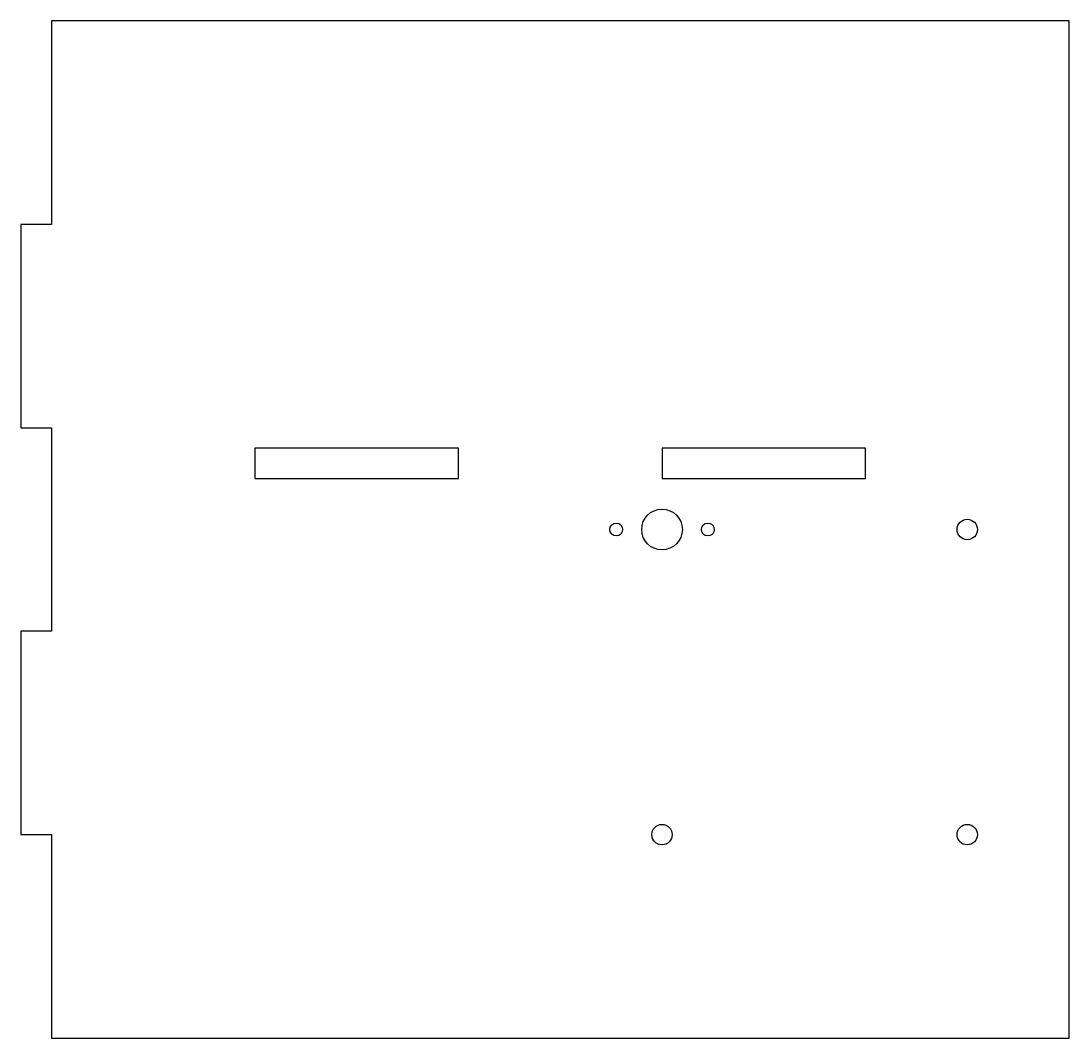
# Model space of a CAD drawing. Header units: millimetres. Extents: x -3 to 100, y -100 to 0.
import ezdxf

# ---------------------------------------------------------------- set-up
doc = ezdxf.new("R2010")
doc.units = ezdxf.units.MM
doc.layers.add('Shape2DView', color=7, linetype='CONTINUOUS')

msp = doc.modelspace()

# ---------------------------------------------------------------- linework, layer by layer
at = {"layer": 'Shape2DView'}
for p, q in [((0, 0.048134), (0, -19.951866)), ((100, 0.048134), (0, 0.048134)), ((100, -99.951866), (100, 0.048134)), ((0, -19.951866), (-3, -19.951866)), ((-3, -19.951866), (-3, -39.951866)), ((-3, -39.951866), (0, -39.951866)), ((0, -39.951866), (0, -59.951866)), ((40, -41.951866), (20, -41.951866)), ((20, -41.951866), (20, -44.951866)), ((40, -44.951866), (40, -41.951866)), ((80, -41.951866), (60, -41.951866)), ((60, -41.951866), (60, -44.951866)), ((80, -44.951866), (80, -41.951866)), ((20, -44.951866), (40, -44.951866)), ((60, -44.951866), (80, -44.951866)), ((0, -59.951866), (-3, -59.951866)), ((-3, -59.951866), (-3, -79.951866)), ((-3, -79.951866), (0, -79.951866)), ((0, -79.951866), (0, -99.951866)), ((0, -99.951866), (100, -99.951866))]:
    msp.add_line(p, q, dxfattribs=at)
for centre, radius in [((60, -49.951866), 2), ((55.5, -49.951866), 0.63), ((64.5, -49.951866), 0.63), ((90, -49.951866), 1), ((60, -79.951866), 1), ((90, -79.951866), 1)]:
    msp.add_circle(centre, radius, dxfattribs=at)

doc.saveas('drawing.dxf')
